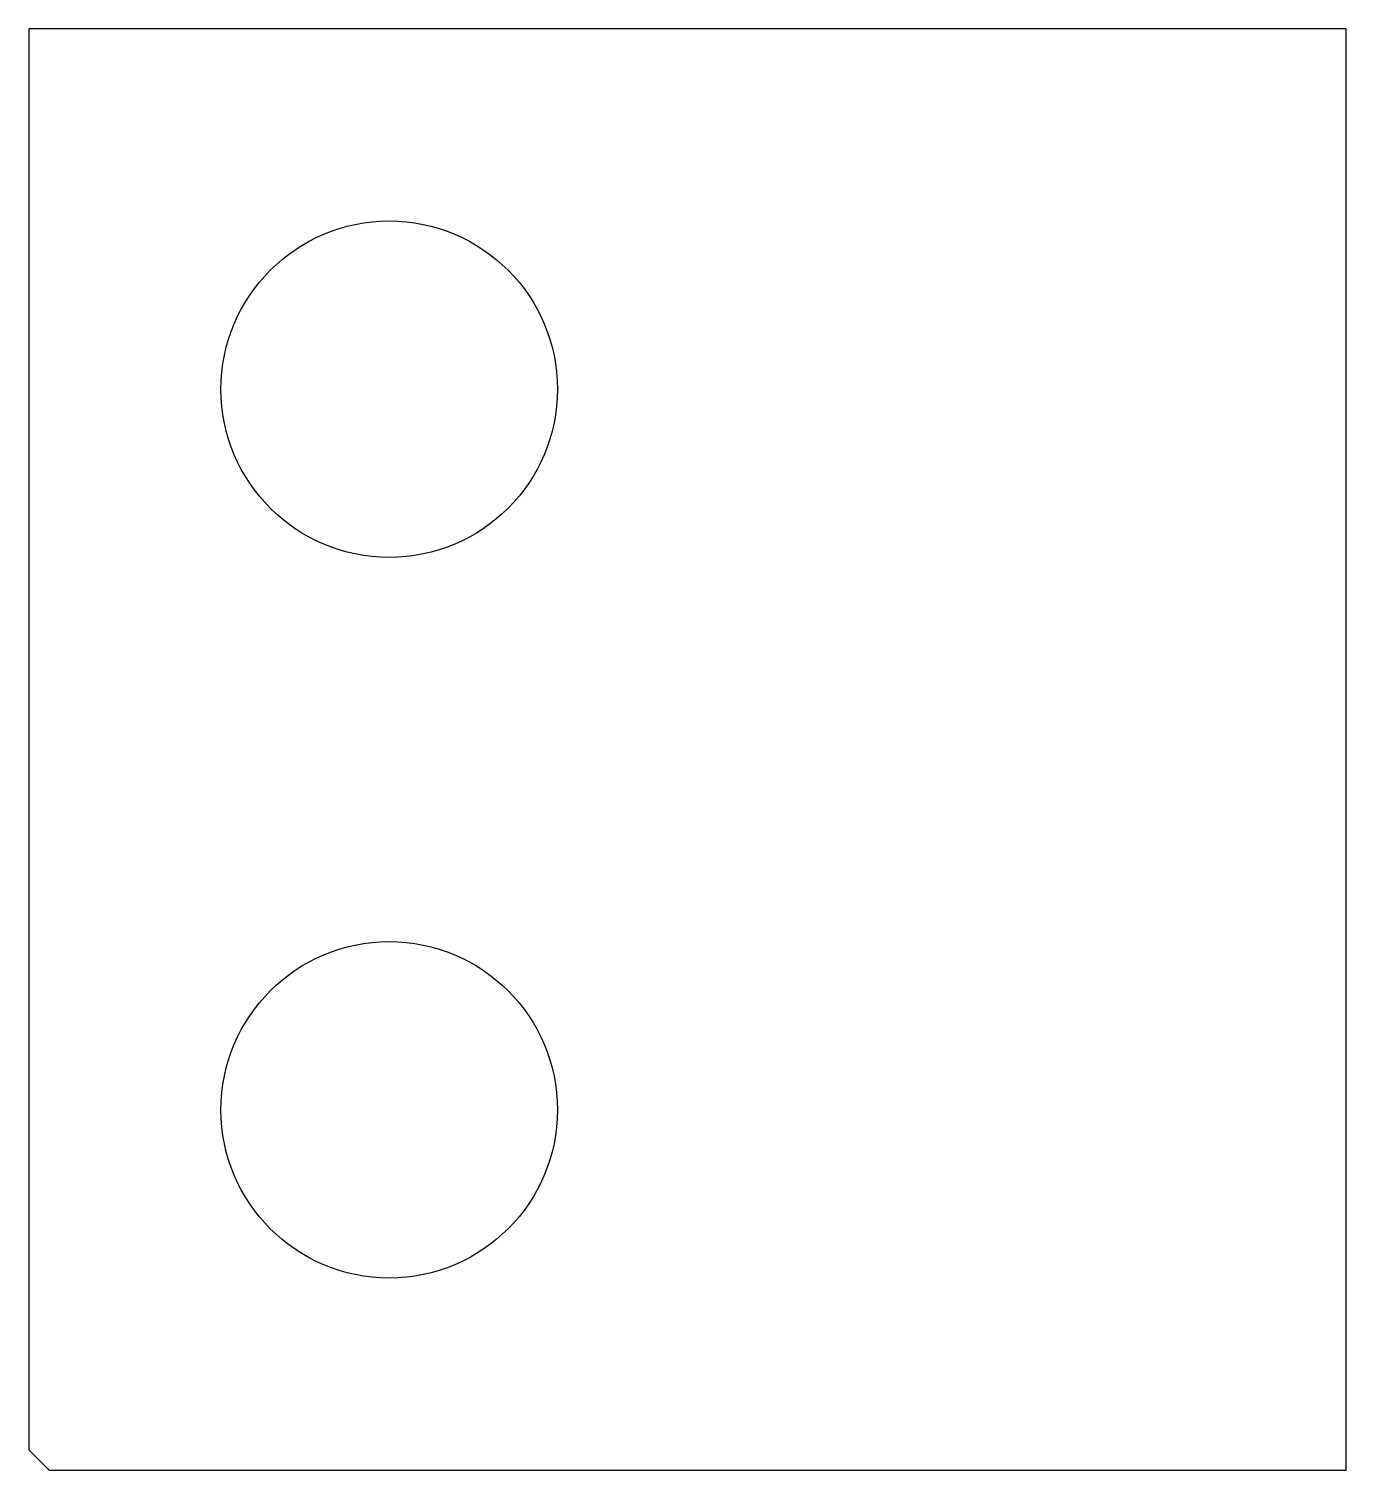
# Model space of a CAD drawing. Header units: inches. Extents: x -0.65 to 0.65, y -0.71 to 0.71.
import ezdxf

# ---------------------------------------------------------------- set-up
doc = ezdxf.new("R2010")
doc.units = ezdxf.units.IN
doc.header["$MEASUREMENT"] = 0

msp = doc.modelspace()

# ---------------------------------------------------------------- linework, layer by layer
at = {"color": 7, "linetype": 'Continuous', "lineweight": 25}
for p, q in [((-0.6476, 0.7087), (-0.6476, -0.6887)), ((0.6476, 0.7087), (-0.6476, 0.7087)), ((0.6476, -0.7087), (0.6476, 0.7087)), ((-0.6476, -0.6887), (-0.6276, -0.7087)), ((-0.6276, -0.7087), (0.6476, -0.7087))]:
    msp.add_line(p, q, dxfattribs=at)
for centre in [(-0.2933, 0.3543), (-0.2933, -0.3543)]:
    msp.add_circle(centre, 0.1654, dxfattribs=at)

doc.saveas('drawing.dxf')
